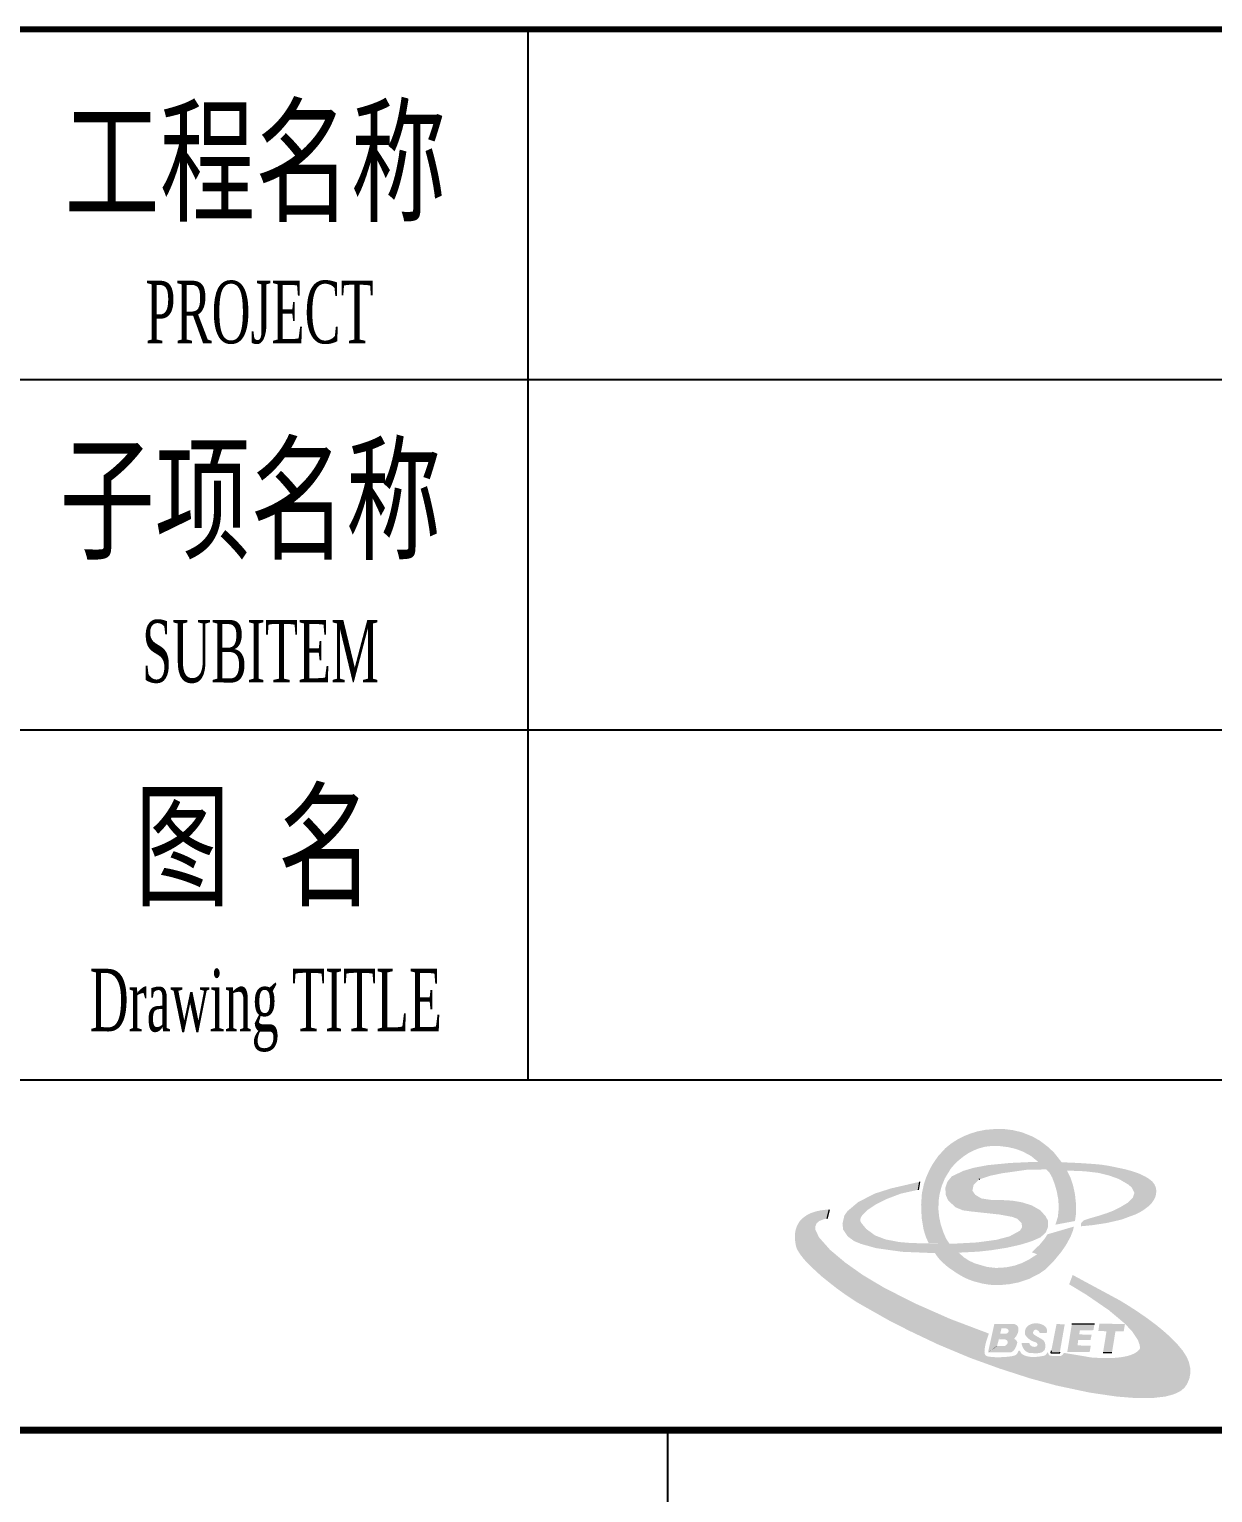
# Model space of a CAD drawing. Header units: millimetres. Extents: x -705761 to 1364679, y -410401 to 446404.
# Drawn here: x -534317 to -529586, y 172526 to 178376 of the extents above; entities that cross this region are included whole.
import ezdxf
from ezdxf.enums import TextEntityAlignment as Align

# ---------------------------------------------------------------- set-up
doc = ezdxf.new("R2010")
doc.units = ezdxf.units.MM
doc.layers.add('TK', color=7, linetype='Continuous')
doc.layers.add('模板-签名-公用', color=3, linetype='Continuous')
doc.layers.add('图框', color=7, linetype='Continuous', lineweight=13)
doc.styles.get("Standard").update_dxf_attribs({"font": 'arial.ttf'})
doc.styles.add('Style-Times New Roman', font='times.ttf')
doc.styles.add('Style-仿宋_GB2312', font='')
doc.styles.add('宋体', font='', dxfattribs={"width": 0.7, "height": 2.5})
doc.styles.add('宋体_1', font='', dxfattribs={"width": 0.7, "height": 2.386364})
doc.styles.get('Style-仿宋_GB2312').set_extended_font_data('仿宋_GB2312')
doc.styles.get('宋体').set_extended_font_data('SimSun')
doc.styles.get('宋体_1').set_extended_font_data('SimSun')

# ---------------------------------------------------------------- blocks, each defined once
blk = doc.blocks.new('BSIET_专用图框_A3_7')
at = {"layer": '图框', "color": 7, "linetype": 'Continuous', "lineweight": 25}
blk.add_line((-157.4, 0), (-157.4, 5), dxfattribs=at)
at = {"layer": '图框', "lineweight": 100}
blk.add_lwpolyline([(-395, 292), (-5, 292), (-5, 5), (-395, 5)], close=True, dxfattribs=at)
at = {"layer": 'TK', "style": '宋体', "width": 0.7, "flags": 3}
for tag, p in [('LZHQ_N会签6_T6_H6', (-407.253, 57.082)), ('LZHQ_N会签5_T6_H6', (-407.253, 49.082)), ('LZHQ_N会签4_T6_H6', (-407.253, 41.082)), ('LZHQ_N会签3_T6_H6', (-407.253, 33.082)), ('LZHQ_N会签2_T6_H6', (-407.253, 25.082)), ('LZHQ_N会签1_T6_H6', (-407.253, 17.082))]:
    blk.add_attdef(tag, text='', height=2.5, dxfattribs=at).set_placement(p, align=Align.MIDDLE)
at = {"layer": '模板-签名-公用', "style": '宋体', "width": 0.7}
blk.add_attdef('LZTQINS', text='', height=2, dxfattribs=at).set_placement((-5, 5), align=Align.MIDDLE)
at = {"layer": '模板-签名-公用', "style": '宋体', "width": 0.7, "flags": 3}
blk.add_attdef('LZFRAME', (-40.909, 2.064), '', height=3, dxfattribs=at)
blk = doc.blocks.new('BSIET_材料表_7')
at = {"layer": '图框', "linetype": 'Continuous', "lineweight": 20, "extrusion": (0, 0, -1)}
for points in [[(141.142, 7.461), (141.268, 7.647), (141.383, 7.91), (141.483, 8.207), (141.549, 8.509), (141.581, 8.814), (141.574, 9.159), (141.537, 9.427), (141.447, 9.766), (141.321, 10.071), (141.089, 10.451), (140.955, 10.609), (140.805, 10.758), (140.593, 10.932), (140.371, 11.079), (140.159, 11.188), (139.953, 11.268), (139.723, 11.329), (139.463, 11.361), (139.123, 11.355), (138.787, 11.314), (138.49, 11.243), (138.208, 11.139), (137.879, 10.961), (137.616, 10.745), (137.26, 10.417), (137.142, 10.299), (137.034, 10.103), (136.934, 9.842), (136.849, 9.545), (136.788, 9.224), (136.769, 8.878), (136.807, 8.521), (136.903, 8.215), (136.121, 8.361), (136.085, 8.618), (136.081, 9.042), (136.122, 9.436), (136.197, 9.781), (136.296, 10.08), (136.439, 10.378), (136.662, 10.722), (136.957, 11.093), (137.178, 11.308), (137.535, 11.578), (137.825, 11.741), (138.239, 11.906), (138.598, 11.993), (138.93, 12.035), (139.258, 12.043), (139.696, 12.007), (140.015, 11.945), (140.314, 11.854), (140.585, 11.743), (140.842, 11.608), (141.089, 11.445), (141.3, 11.274), (141.594, 10.952), (141.802, 10.65), (141.927, 10.428), (142.063, 10.125), (142.162, 9.833), (142.241, 9.47), (142.272, 9.017), (142.252, 8.494), (142.175, 8.023), (142.083, 7.726), (141.966, 7.464)], [(133.68, 1.283), (133.007, 1.287), (132.508, 1.345), (132.165, 1.436), (131.897, 1.567), (131.748, 1.692), (131.642, 1.841), (131.548, 2.059), (131.509, 2.272), (131.514, 2.491), (131.569, 2.729), (131.655, 2.93), (131.81, 3.175), (132.016, 3.421), (132.169, 3.582), (132.383, 3.789), (132.571, 3.957), (132.854, 4.19), (133.23, 4.473), (133.641, 4.756), (134.02, 5), (134.33, 5.189), (136.214, 6.205), (136.354, 5.832), (135.661, 5.411), (134.768, 4.798), (134.131, 4.264), (133.818, 3.927), (133.602, 3.595), (133.54, 3.422), (133.525, 3.327), (133.524, 3.265), (133.558, 3.209), (133.638, 3.135), (133.769, 3.057), (133.891, 3.006), (134.036, 2.963), (134.223, 2.925), (134.454, 2.896), (134.69, 2.882), (135.066, 2.883), (135.465, 2.906), (136.563, 3.091), (136.601, 3.029), (136.675, 2.973), (136.759, 2.963), (136.846, 2.96), (136.953, 2.964), (137.132, 2.978), (137.173, 3.022), (137.19, 3.079), (137.202, 3.126), (137.281, 3.021), (137.321, 2.991), (137.371, 2.973), (137.412, 2.965), (137.46, 2.957), (137.522, 2.948), (137.581, 2.94), (137.664, 2.931), (137.734, 2.926), (137.815, 2.926), (137.884, 2.929), (137.954, 2.938), (138.025, 2.952), (138.097, 2.972), (138.172, 3.002), (138.227, 3.034), (138.264, 3.068), (138.289, 3.104), (138.308, 3.138), (138.322, 3.16), (138.34, 3.18), (138.345, 3.183), (138.353, 3.184), (138.358, 3.183), (138.364, 3.179), (138.37, 3.173), (138.374, 3.167), (138.381, 3.158), (138.435, 3.058), (138.444, 3.046), (138.451, 3.039), (138.459, 3.031), (138.471, 3.021), (138.488, 3.009), (138.507, 2.999), (138.533, 2.987), (138.563, 2.977), (138.596, 2.968), (138.646, 2.958), (138.781, 2.939), (138.942, 2.924), (139.13, 2.916), (139.276, 2.916), (139.404, 2.923), (139.543, 2.937), (139.614, 2.951), (139.667, 2.973), (139.685, 2.985), (139.711, 3.015), (139.725, 3.044), (139.735, 3.084), (139.739, 3.127), (139.738, 3.183), (139.72, 3.324), (139.698, 3.438), (139.667, 3.555), (139.623, 3.685), (139.563, 3.862), (141.113, 4.449), (142.514, 5.068), (143.753, 5.695), (144.622, 6.216), (145.312, 6.705), (145.911, 7.208), (146.357, 7.712), (146.497, 8.011), (146.501, 8.155), (146.442, 8.28), (146.347, 8.359), (146.179, 8.427), (146.025, 8.467), (145.942, 8.816), (146.142, 8.807), (146.305, 8.784), (146.499, 8.74), (146.69, 8.673), (146.848, 8.593), (147.005, 8.479), (147.124, 8.355), (147.224, 8.194), (147.286, 8.021), (147.314, 7.861), (147.319, 7.697), (147.307, 7.541), (147.284, 7.403), (147.261, 7.308), (147.219, 7.208), (147.116, 7.041), (147.003, 6.893), (146.896, 6.768), (146.686, 6.549), (146.251, 6.149), (145.667, 5.684), (145.333, 5.443), (144.84, 5.114), (143.512, 4.362), (142.708, 3.956), (141.594, 3.427), (140.313, 2.891), (139.129, 2.462), (137.926, 2.074), (136.874, 1.788), (135.536, 1.503), (134.456, 1.344)], [(139.129, 5.799), (138.737, 5.837), (138.364, 5.909), (137.977, 6.038), (137.569, 6.243), (137.305, 6.422), (136.963, 6.771), (136.68, 7.112), (136.481, 7.4), (136.3, 7.73), (136.201, 7.981), (136.166, 8.139), (137.223, 7.829), (137.337, 7.649), (137.537, 7.41), (137.845, 7.112), (137.635, 7.033), (137.968, 6.816), (138.254, 6.677), (138.525, 6.582), (138.864, 6.51), (139.278, 6.485), (139.63, 6.525), (139.921, 6.607), (140.133, 6.672), (140.364, 6.78), (140.552, 6.903), (140.774, 7.096), (141.726, 7.087), (141.645, 6.964), (141.558, 6.856), (141.478, 6.771), (141.377, 6.673), (141.274, 6.582), (141.167, 6.496), (140.869, 6.291), (140.699, 6.186), (140.589, 6.127), (140.483, 6.074), (140.364, 6.022), (140.188, 5.956), (139.823, 5.86), (139.524, 5.812)], [(139.598, 3.109), (138.74, 3.111), (138.713, 3.111), (138.677, 3.117), (138.641, 3.132), (138.599, 3.159), (138.549, 3.211), (138.513, 3.265), (138.483, 3.327), (138.46, 3.387), (138.444, 3.438), (138.429, 3.503), (138.436, 3.536), (138.451, 3.562), (138.472, 3.589), (138.512, 3.626), (138.555, 3.658), (138.494, 3.727), (138.461, 3.775), (138.434, 3.824), (138.418, 3.857), (138.404, 3.895), (138.392, 3.936), (138.384, 3.981), (138.38, 4.032), (138.384, 4.078), (138.397, 4.121), (138.417, 4.157), (138.441, 4.184), (138.475, 4.211), (138.509, 4.229), (138.538, 4.24), (139.346, 4.244), (139.433, 3.852), (139.115, 3.851), (139.059, 4.068), (138.868, 4.067), (138.835, 4.055), (138.814, 4.044), (138.795, 4.026), (138.784, 4.008), (138.778, 3.993), (138.775, 3.973), (138.777, 3.953), (138.782, 3.935), (138.791, 3.918), (138.807, 3.897), (138.827, 3.88), (138.848, 3.865), (138.875, 3.851), (139.166, 3.631), (138.93, 3.632), (138.899, 3.623), (138.872, 3.61), (138.848, 3.593), (138.826, 3.567), (138.819, 3.55), (138.812, 3.524), (138.812, 3.5), (138.818, 3.471), (138.828, 3.451), (138.837, 3.437), (138.849, 3.422), (138.867, 3.405), (138.885, 3.391), (138.904, 3.379), (138.935, 3.363), (139.235, 3.362)], [(137.675, 3.076), (137.609, 3.078), (137.546, 3.085), (137.481, 3.101), (137.422, 3.128), (137.351, 3.186), (137.326, 3.228), (137.306, 3.32), (137.304, 3.398), (137.32, 3.479), (137.347, 3.542), (137.384, 3.594), (137.443, 3.636), (137.704, 3.784), (137.756, 3.823), (137.79, 3.864), (137.801, 3.892), (137.797, 3.924), (137.78, 3.957), (137.76, 3.983), (137.73, 4.006), (137.7, 4.016), (137.66, 4.012), (137.635, 4.002), (137.6, 3.979), (137.571, 3.953), (137.521, 3.88), (137.258, 3.88), (137.249, 3.908), (137.244, 3.93), (137.241, 3.961), (137.242, 3.994), (137.248, 4.036), (137.257, 4.062), (137.275, 4.098), (137.301, 4.133), (137.337, 4.167), (137.385, 4.199), (137.453, 4.23), (137.499, 4.245), (137.553, 4.259), (137.65, 4.275), (137.705, 4.273), (137.773, 4.265), (137.832, 4.252), (137.903, 4.228), (137.979, 4.187), (138.013, 4.161), (138.054, 4.118), (138.093, 4.054), (138.113, 3.996), (138.122, 3.942), (138.124, 3.885), (138.12, 3.832), (138.095, 3.79), (138.063, 3.746), (138.023, 3.702), (137.978, 3.659), (137.927, 3.62), (137.872, 3.584), (137.799, 3.55), (137.739, 3.528), (137.681, 3.512), (137.646, 3.48), (137.623, 3.446), (137.617, 3.422), (137.622, 3.391), (137.64, 3.364), (137.664, 3.346), (137.705, 3.334), (137.755, 3.331), (137.8, 3.337), (137.846, 3.354), (137.88, 3.377), (137.91, 3.407), (137.933, 3.44), (137.954, 3.486), (138.256, 3.484), (138.247, 3.427), (138.232, 3.372), (138.209, 3.314), (138.17, 3.246), (138.148, 3.216), (138.117, 3.183), (138.078, 3.15), (138.039, 3.125), (138.005, 3.108), (137.973, 3.095), (137.931, 3.083), (137.905, 3.082)], [(135.537, 3.119), (135.487, 3.378), (136.02, 3.388), (135.992, 3.608), (135.5, 3.608), (135.455, 3.819), (135.952, 3.827), (135.926, 3.987), (135.384, 3.999), (135.342, 4.256), (136.243, 4.256), (136.43, 3.121)], [(134.642, 3.106), (134.504, 3.947), (134.172, 3.954), (134.123, 4.247), (135.146, 4.256), (135.187, 3.968), (134.86, 3.954), (135, 3.107)], [(139.598, 3.109), (139.234, 3.372), (139.166, 3.633), (138.873, 3.852), (139.433, 3.852)]]:
    blk.add_hatch(color=7, dxfattribs=at).paths.add_polyline_path(points)
at = {"layer": '图框', "linetype": 'Continuous', "lineweight": 25, "extrusion": (0, 0, -1)}
blk.add_hatch(color=7, dxfattribs=at).paths.add_polyline_path([(141.735, 7.078), (140.778, 7.096), (139.992, 7.137), (139.47, 7.194), (138.85, 7.292), (138.293, 7.417), (137.854, 7.553), (137.501, 7.707), (137.285, 7.907), (137.2, 8.123), (137.201, 8.379), (137.3, 8.557), (137.508, 8.791), (137.848, 8.986), (138.244, 9.11), (138.626, 9.175), (139.004, 9.198), (139.456, 9.202), (139.865, 9.264), (140.104, 9.408), (140.223, 9.572), (140.176, 9.801), (139.968, 10.019), (139.504, 10.173), (139.024, 10.272), (138.049, 10.409), (137.297, 10.424), (136.452, 10.379), (135.745, 10.351), (135.197, 10.288), (134.763, 10.183), (134.363, 10.039), (133.978, 9.814), (133.843, 9.688), (133.744, 9.479), (133.813, 9.288), (134.009, 9.095), (134.311, 8.912), (134.572, 8.78), (134.851, 8.674), (135.185, 8.567), (135.558, 8.459), (135.783, 8.381), (135.884, 8.263), (135.885, 8.151), (135.431, 8.195), (134.852, 8.282), (134.257, 8.42), (133.667, 8.639), (133.431, 8.766), (133.186, 8.945), (133.041, 9.096), (132.948, 9.236), (132.893, 9.369), (132.866, 9.555), (132.89, 9.704), (132.94, 9.82), (133.032, 9.941), (133.155, 10.041), (133.313, 10.14), (133.521, 10.24), (133.666, 10.297), (133.83, 10.352), (134.033, 10.408), (134.174, 10.442), (134.386, 10.488), (134.768, 10.566), (135.063, 10.613), (135.387, 10.642), (135.889, 10.675), (136.247, 10.694), (136.815, 10.715), (137.817, 10.722), (138.713, 10.682), (139.607, 10.595), (140.17, 10.489), (140.574, 10.37), (141.047, 10.147), (141.225, 9.928), (141.304, 9.696), (141.29, 9.41), (141.198, 9.197), (140.909, 8.916), (140.606, 8.789), (140.27, 8.743), (139.134, 8.62), (138.633, 8.527), (138.432, 8.452), (138.255, 8.279), (138.236, 8.108), (138.325, 7.973), (138.736, 7.748), (139.265, 7.61), (140.031, 7.506), (140.84, 7.462), (141.717, 7.457), (142.688, 7.482), (143.155, 7.522), (143.695, 7.626), (144.115, 7.786), (144.471, 8.048), (144.66, 8.282), (144.701, 8.356), (144.695, 8.477), (144.625, 8.595), (144.425, 8.794), (144.061, 9.039), (143.664, 9.236), (143.082, 9.457), (142.388, 9.61), (142.344, 9.927), (143.489, 9.661), (144.14, 9.453), (144.79, 9.116), (145.218, 8.756), (145.34, 8.582), (145.417, 8.252), (145.39, 8.021), (145.21, 7.749), (144.952, 7.56), (144.679, 7.447), (144.068, 7.276), (143.034, 7.131)])
at = {"layer": '图框', "color": 7, "linetype": 'Continuous', "lineweight": 80}
for p, q in [((-390.122, 56), (-0.122, 56)), ((-390.122, 56), (-0.122, 56)), ((-390, 56), (0, 56))]:
    blk.add_line(p, q, dxfattribs=at)
at = {"layer": '图框', "color": 7, "linetype": 'Continuous', "lineweight": 25}
for p, q in [((-158, 56), (-158, 14)), ((-282, 42), (0, 42)), ((-282, 28), (0, 28)), ((-282, 14), (0, 14))]:
    blk.add_line(p, q, dxfattribs=at)
at = {"layer": '图框', "color": 7}
for p, q in [((-136.243, 4.256), (-135.342, 4.256)), ((-137.072, 3.168), (-137.085, 3.098)), ((-137.085, 3.098), (-136.731, 3.098)), ((-136.731, 3.098), (-136.727, 3.12)), ((-135, 3.106), (-134.642, 3.106))]:
    blk.add_line(p, q, dxfattribs=at)
at = {"layer": '图框', "color": 7, "linetype": 'Continuous', "lineweight": 100}
blk.add_line((-390, 0), (0, 0), dxfattribs=at)
at = {"layer": '图框', "color": 7}
for points in [[(-139.939, 10.032), (-139.939, 10.032), (-139.966, 10.02), (-139.966, 10.02)], [(-142.344, 9.927), (-142.344, 9.927), (-142.388, 9.61), (-142.388, 9.61)], [(-146.027, 8.459), (-146.027, 8.459), (-145.942, 8.816), (-145.942, 8.816)]]:
    blk.add_open_spline(points, degree=3, dxfattribs=at)
at = {"layer": '图框', "color": 7, "linetype": 'Continuous', "lineweight": 20}
for points in [[(-136.857, 4.244), (-136.532, 4.23), (-137.085, 3.098), (-136.731, 3.098)], [(-139.234, 3.373), (-139.232, 3.362), (-139.595, 3.109)]]:
    blk.add_solid(points, dxfattribs=at)
at = {"layer": '图框', "color": 7, "linetype": 'Continuous'}
for s, height, style, width, p in [('工程名称 ', 4, 'Style-仿宋_GB2312', 0.7, (-176.532, 48.732)), ('PROJECT', 2.5, 'Style-Times New Roman', 0.571429, (-173.278, 43.45)), ('子项名称 ', 4, 'Style-仿宋_GB2312', 0.7, (-176.725, 35.23)), ('SUBITEM', 2.5, 'Style-Times New Roman', 0.571429, (-173.417, 29.892)), ('图 名', 4, 'Style-仿宋_GB2312', 0.7, (-173.714, 21.371))]:
    blk.add_text(s, height=height, dxfattribs=dict(at, style=style, width=width)).set_placement(p)
at = {"layer": '图框', "color": 7, "linetype": 'Continuous', "lineweight": 20, "style": 'Style-Times New Roman', "width": 0.571429}
blk.add_text('Drawing TITLE', height=2.5, dxfattribs=at).set_placement((-168.471, 17.194), align=Align.MIDDLE_CENTER)
at = {"layer": '图框', "style": '宋体_1', "width": 0.7, "flags": 3}
for tag, height, p in [('N审定_T5', 2.5, (-250.932, 52.29)), ('N审核_T5', 2.5, (-250.932, 45.29)), ('N校对_T5', 2.5, (-250.932, 38.29)), ('LZCO_NCB-W67-H36-D10_T7', 3, (-322.972, 34.135)), ('LZCO_NCB-W67-H36-D10_T7', 3, (-322.972, 34.135)), ('N设计_T5', 2.5, (-250.932, 31.29)), ('N制图_T5', 2.5, (-250.932, 24.29))]:
    blk.add_attdef(tag, text='', height=height, dxfattribs=at).set_placement(p, align=Align.MIDDLE_CENTER)
at = {"layer": '图框', "color": 7, "style": 'Style-仿宋_GB2312', "width": 0.7}
for tag, height, p in [('质量', 3, (-191, 52.5)), ('比例', 3, (-191, 45.5)), ('出图日期', 3, (-191, 38.5)), ('总页数', 4, (-19.517, 35.142)), ('页码', 4, (-38.162, 35.008)), ('版本号', 2.5, (-6.095, 34.926)), ('专业', 3, (-191, 31.5)), ('项目编号', 3, (-191, 24.5)), ('图号', 4, (-24, 21)), ('设计阶段', 3, (-220, 17.5))]:
    blk.add_attdef(tag, text='', height=height, dxfattribs=at).set_placement(p, align=Align.MIDDLE)
at = {"layer": '图框', "style": '宋体_1', "width": 0.7, "flags": 3}
for tag, p in [('N审定_T6_H12_MV0.5_W15', (-231.906, 51.507)), ('N审核_T6_H12_MV0.5_W15', (-231.906, 44.507)), ('N校对_T6_H12_MV0.5_W15', (-231.906, 37.507)), ('N设计_T6_H12_MV0.5_W15', (-231.906, 30.507)), ('N制图_T6_H12_MV0.5_W15', (-231.906, 23.507))]:
    blk.add_attdef(tag, text='', height=1.5, dxfattribs=at).set_placement(p, align=Align.CENTER)
at = {"layer": '图框', "color": 7, "lineweight": 30, "width": 0.7, "flags": 104}
for tag, p in [('项目名称', (-79.178, 49.101)), ('子项', (-111.074, 34.832)), ('图名', (-111, 21))]:
    blk.add_attdef(tag, text='', height=4, dxfattribs=at).set_placement(p, align=Align.MIDDLE_CENTER)
at = {"layer": '图框', "style": '宋体', "width": 0.7, "flags": 3}
blk.add_attdef('LZBARCODE_T1', text='', height=3, dxfattribs=at).set_placement((-364.444, 3.341), align=Align.BOTTOM_RIGHT)

msp = doc.modelspace()

# ---------------------------------------------------------------- block references
at = {"layer": '图框', "color": 7, "linetype": 'Continuous', "lineweight": 13, "xscale": 100, "yscale": 100, "zscale": 100}
for name, p in [('BSIET_专用图框_A3_7', (-516024.39, 172275.8)), ('BSIET_材料表_7', (-516524.39, 172775.8))]:
    msp.add_blockref(name, p, dxfattribs=at)

doc.saveas('drawing.dxf')
